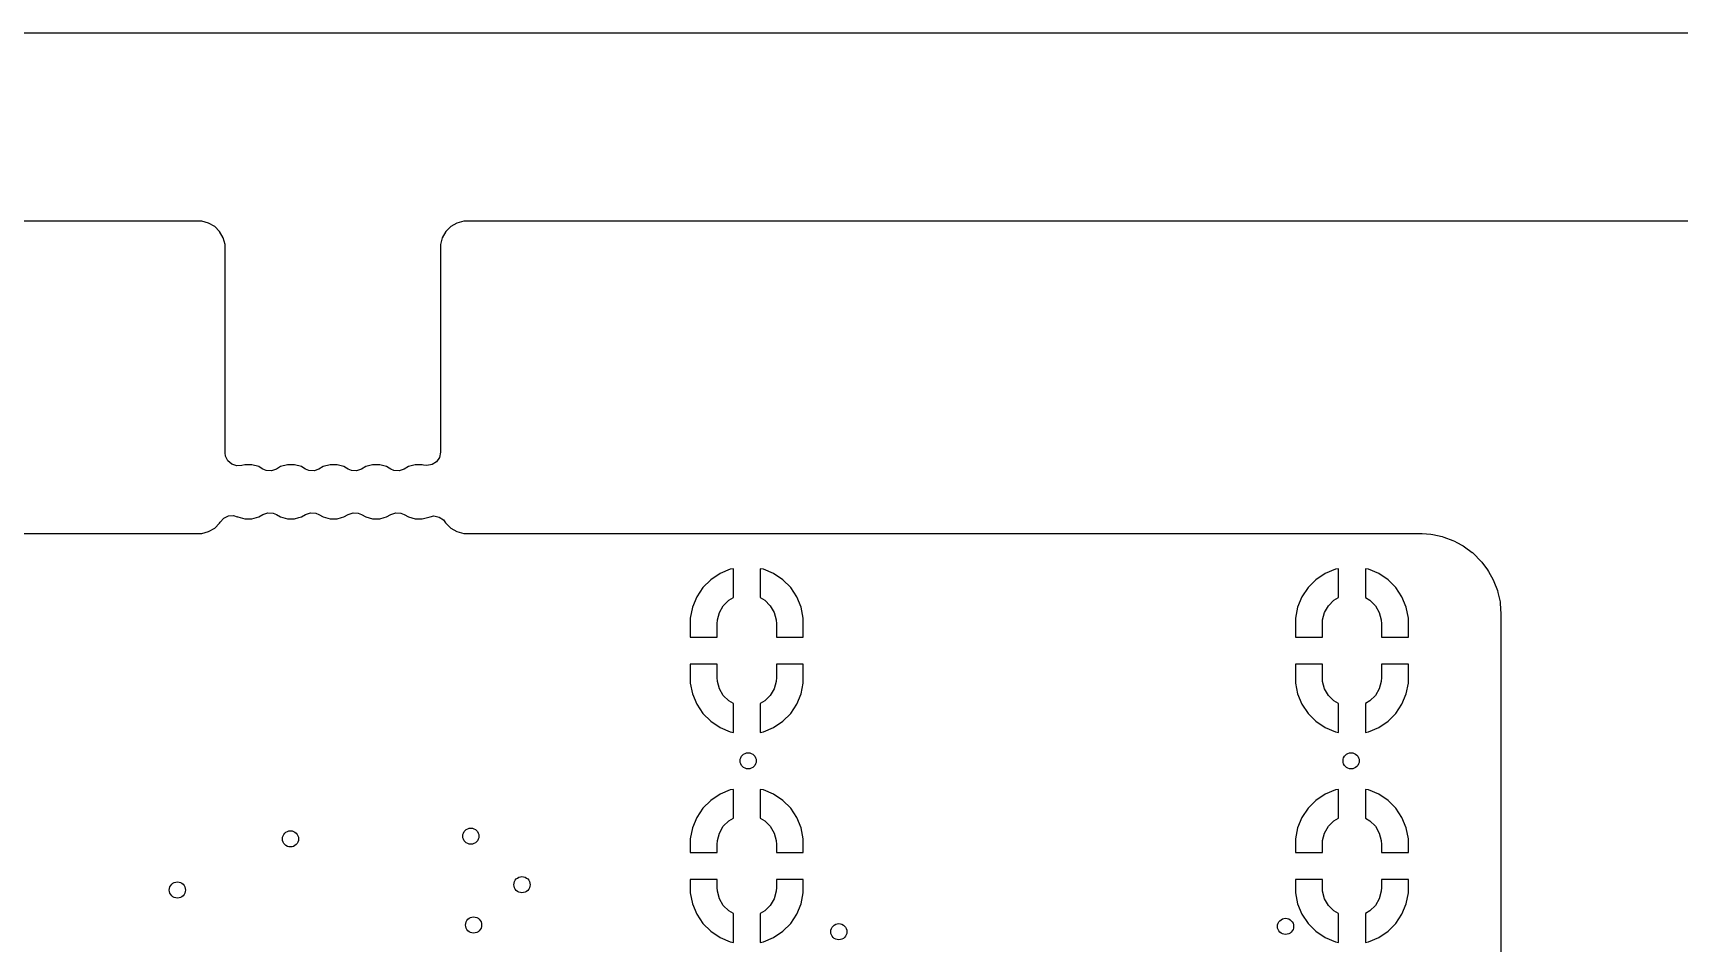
# Model space of a CAD drawing. Header units: inches. Extents: x 2.6 to 14.2, y -7.9 to -3.5.
# Drawn here: x 7.192 to 8.396, y -4.118 to -3.452 of the extents above; entities that cross this region are included whole.
import ezdxf

# ---------------------------------------------------------------- set-up
doc = ezdxf.new("R2010")
doc.units = ezdxf.units.IN
doc.header["$MEASUREMENT"] = 0
doc.layers.add('B.Cu', color=153, linetype='CONTINUOUS', true_color=0x4d7fc4)

msp = doc.modelspace()

# ---------------------------------------------------------------- linework, layer by layer
at = {"layer": 'B.Cu', "linetype": 'CONTINUOUS'}
for p, q in [((2.598, -3.4524), (14.1925, -3.4524)), ((7.3152, -3.5901), (6.5278, -3.5901)), ((7.3202, -3.5914), (7.3152, -3.5901)), ((7.3247, -3.594), (7.3202, -3.5914)), ((7.3202, -3.5914), (7.3202, -3.5914)), ((7.3202, -3.5914), (7.3202, -3.5914)), ((7.3283, -3.5977), (7.3247, -3.594)), ((7.3309, -3.6022), (7.3283, -3.5977)), ((7.4937, -3.5977), (7.4911, -3.6022)), ((7.4973, -3.594), (7.4937, -3.5977)), ((7.5018, -3.5914), (7.4973, -3.594)), ((7.5068, -3.5901), (7.5018, -3.5914)), ((7.5018, -3.5914), (7.5018, -3.5914)), ((7.5018, -3.5914), (7.5018, -3.5914)), ((7.512, -3.5901), (7.5068, -3.5901)), ((9.2837, -3.5901), (7.512, -3.5901)), ((7.3323, -3.6072), (7.3309, -3.6022)), ((7.3309, -3.6022), (7.3309, -3.6022)), ((7.3323, -3.7594), (7.3323, -3.6072)), ((7.4911, -3.6022), (7.4897, -3.6072)), ((7.4897, -3.6072), (7.4897, -3.759)), ((7.3326, -3.7619), (7.3323, -3.7594)), ((7.3343, -3.7653), (7.3326, -3.7619)), ((7.3372, -3.7679), (7.3343, -3.7653)), ((7.3408, -3.7691), (7.3372, -3.7679)), ((7.4868, -3.766), (7.4837, -3.7681)), ((7.489, -3.7628), (7.4868, -3.766)), ((7.4897, -3.759), (7.489, -3.7628)), ((7.3446, -3.7688), (7.3408, -3.7691)), ((7.3467, -3.7683), (7.3446, -3.7688)), ((7.3519, -3.7683), (7.3467, -3.7683)), ((7.3569, -3.7696), (7.3519, -3.7683)), ((7.3587, -3.7707), (7.3569, -3.7696)), ((7.3569, -3.7696), (7.3569, -3.7696)), ((7.36, -3.7714), (7.3587, -3.7707)), ((7.3623, -3.7724), (7.36, -3.7714)), ((7.3661, -3.7726), (7.3623, -3.7724)), ((7.3698, -3.7714), (7.3661, -3.7726)), ((7.3728, -3.7696), (7.3698, -3.7714)), ((7.3779, -3.7683), (7.3728, -3.7696)), ((7.383, -3.7683), (7.3779, -3.7683)), ((7.3881, -3.7696), (7.383, -3.7683)), ((7.3898, -3.7707), (7.3881, -3.7696)), ((7.3881, -3.7696), (7.3881, -3.7696)), ((7.3911, -3.7714), (7.3898, -3.7707)), ((7.3935, -3.7724), (7.3911, -3.7714)), ((7.3973, -3.7726), (7.3935, -3.7724)), ((7.4009, -3.7714), (7.3973, -3.7726)), ((7.404, -3.7696), (7.4009, -3.7714)), ((7.409, -3.7683), (7.404, -3.7696)), ((7.4142, -3.7683), (7.409, -3.7683)), ((7.4192, -3.7696), (7.4142, -3.7683)), ((7.421, -3.7707), (7.4192, -3.7696)), ((7.4192, -3.7696), (7.4192, -3.7696)), ((7.4223, -3.7714), (7.421, -3.7707)), ((7.4247, -3.7724), (7.4223, -3.7714)), ((7.4285, -3.7726), (7.4247, -3.7724)), ((7.4321, -3.7714), (7.4285, -3.7726)), ((7.4352, -3.7696), (7.4321, -3.7714)), ((7.4402, -3.7683), (7.4352, -3.7696)), ((7.4454, -3.7683), (7.4402, -3.7683)), ((7.4504, -3.7696), (7.4454, -3.7683)), ((7.4522, -3.7707), (7.4504, -3.7696)), ((7.4504, -3.7696), (7.4504, -3.7696)), ((7.4535, -3.7714), (7.4522, -3.7707)), ((7.4558, -3.7724), (7.4535, -3.7714)), ((7.4596, -3.7726), (7.4558, -3.7724)), ((7.4633, -3.7714), (7.4596, -3.7726)), ((7.4663, -3.7696), (7.4633, -3.7714)), ((7.4714, -3.7683), (7.4663, -3.7696)), ((7.4765, -3.7683), (7.4714, -3.7683)), ((7.4774, -3.7685), (7.4765, -3.7683)), ((7.4765, -3.7683), (7.4765, -3.7683)), ((7.4799, -3.7688), (7.4774, -3.7685)), ((7.4837, -3.7681), (7.4799, -3.7688)), ((7.36, -3.8046), (7.3636, -3.8033)), ((7.3636, -3.8033), (7.3674, -3.8036)), ((7.3674, -3.8036), (7.3698, -3.8046)), ((7.3911, -3.8046), (7.3948, -3.8033)), ((7.3948, -3.8033), (7.3986, -3.8036)), ((7.3986, -3.8036), (7.4009, -3.8046)), ((7.4223, -3.8046), (7.4259, -3.8033)), ((7.4259, -3.8033), (7.4297, -3.8036)), ((7.4297, -3.8036), (7.4321, -3.8046)), ((7.4535, -3.8046), (7.4571, -3.8033)), ((7.4571, -3.8033), (7.4609, -3.8036)), ((7.4609, -3.8036), (7.4633, -3.8046)), ((7.3202, -3.8171), (7.3247, -3.8146)), ((7.3247, -3.8146), (7.3283, -3.8109)), ((7.3283, -3.8109), (7.3287, -3.8102)), ((7.3287, -3.8102), (7.3313, -3.8073)), ((7.3313, -3.8073), (7.3347, -3.8056)), ((7.3347, -3.8056), (7.3385, -3.8054)), ((7.3385, -3.8054), (7.341, -3.8062)), ((7.341, -3.8062), (7.3411, -3.8061)), ((7.3411, -3.8061), (7.3417, -3.8064)), ((7.3417, -3.8064), (7.3467, -3.8077)), ((7.3467, -3.8077), (7.3519, -3.8077)), ((7.3519, -3.8077), (7.3552, -3.8068)), ((7.3552, -3.8068), (7.3569, -3.8064)), ((7.3569, -3.8064), (7.36, -3.8046)), ((7.3698, -3.8046), (7.3728, -3.8064)), ((7.3728, -3.8064), (7.3728, -3.8064)), ((7.3728, -3.8064), (7.3728, -3.8064)), ((7.3728, -3.8064), (7.3779, -3.8077)), ((7.3779, -3.8077), (7.383, -3.8077)), ((7.383, -3.8077), (7.3863, -3.8068)), ((7.3863, -3.8068), (7.3881, -3.8064)), ((7.3881, -3.8064), (7.3911, -3.8046)), ((7.4009, -3.8046), (7.404, -3.8064)), ((7.404, -3.8064), (7.409, -3.8077)), ((7.409, -3.8077), (7.4142, -3.8077)), ((7.4142, -3.8077), (7.4175, -3.8068)), ((7.4175, -3.8068), (7.4192, -3.8064)), ((7.4192, -3.8064), (7.4223, -3.8046)), ((7.4321, -3.8046), (7.4352, -3.8064)), ((7.4352, -3.8064), (7.4402, -3.8077)), ((7.4402, -3.8077), (7.4454, -3.8077)), ((7.4454, -3.8077), (7.4487, -3.8068)), ((7.4487, -3.8068), (7.4504, -3.8064)), ((7.4504, -3.8064), (7.4535, -3.8046)), ((7.4633, -3.8046), (7.4663, -3.8064)), ((7.4663, -3.8064), (7.4663, -3.8064)), ((7.4663, -3.8064), (7.4663, -3.8064)), ((7.4663, -3.8064), (7.4714, -3.8077)), ((7.4714, -3.8077), (7.4765, -3.8077)), ((7.4765, -3.8077), (7.4822, -3.8062)), ((7.4822, -3.8063), (7.485, -3.8057)), ((7.4822, -3.8062), (7.4822, -3.8063)), ((7.485, -3.8057), (7.4888, -3.8065)), ((7.4888, -3.8065), (7.4919, -3.8086)), ((7.4919, -3.8086), (7.4935, -3.8106)), ((7.4935, -3.8106), (7.4937, -3.8109)), ((7.4937, -3.8109), (7.4973, -3.8146)), ((7.4973, -3.8146), (7.5018, -3.8171)), ((6.5226, -3.8185), (7.3152, -3.8185)), ((7.3152, -3.8185), (7.3202, -3.8171)), ((7.5018, -3.8171), (7.5068, -3.8185)), ((7.5068, -3.8185), (8.2037, -3.8185)), ((8.2037, -3.8185), (8.2059, -3.8185)), ((8.2059, -3.8185), (8.2066, -3.8185)), ((8.2066, -3.8185), (8.2077, -3.8186)), ((8.2077, -3.8186), (8.214, -3.819)), ((8.214, -3.819), (8.2154, -3.8192)), ((8.2154, -3.8192), (8.2222, -3.8207)), ((8.2222, -3.8207), (8.2236, -3.8211)), ((8.2236, -3.8211), (8.2301, -3.8236)), ((8.2301, -3.8236), (8.2314, -3.8242)), ((8.2314, -3.8242), (8.233, -3.825)), ((8.233, -3.825), (8.2372, -3.8273)), ((8.2372, -3.8273), (8.2376, -3.8275)), ((8.2376, -3.8275), (8.2387, -3.8283)), ((8.2387, -3.8283), (8.2443, -3.8325)), ((8.2443, -3.8325), (8.2444, -3.8325)), ((8.2444, -3.8325), (8.2454, -3.8334)), ((8.2454, -3.8334), (8.2504, -3.8384)), ((8.2504, -3.8384), (8.2513, -3.8394)), ((8.2513, -3.8394), (8.2555, -3.845)), ((7.6942, -3.8478), (7.6874, -3.8523)), ((7.7017, -3.8447), (7.6942, -3.8478)), ((7.6942, -3.8478), (7.6942, -3.8478)), ((7.704, -3.8443), (7.7017, -3.8447)), ((7.704, -3.8654), (7.704, -3.8443)), ((7.704, -3.8443), (7.704, -3.8443)), ((7.7259, -3.8447), (7.7236, -3.8443)), ((7.7236, -3.8443), (7.7236, -3.8654)), ((7.7334, -3.8478), (7.7259, -3.8447)), ((7.7401, -3.8523), (7.7334, -3.8478)), ((7.7334, -3.8478), (7.7334, -3.8478)), ((8.1367, -3.8478), (8.13, -3.8523)), ((8.1443, -3.8447), (8.1367, -3.8478)), ((8.1367, -3.8478), (8.1367, -3.8478)), ((8.1465, -3.8443), (8.1443, -3.8447)), ((8.1465, -3.8654), (8.1465, -3.8443)), ((8.1465, -3.8443), (8.1465, -3.8443)), ((8.1684, -3.8447), (8.1662, -3.8443)), ((8.1662, -3.8443), (8.1662, -3.8654)), ((8.1759, -3.8478), (8.1684, -3.8447)), ((8.1827, -3.8523), (8.1759, -3.8478)), ((8.1759, -3.8478), (8.1759, -3.8478)), ((8.2555, -3.845), (8.2563, -3.8462)), ((8.2563, -3.8462), (8.2596, -3.8524)), ((7.6817, -3.8581), (7.6772, -3.8649)), ((7.6874, -3.8523), (7.6817, -3.8581)), ((7.7459, -3.8581), (7.7401, -3.8523)), ((7.7504, -3.8649), (7.7459, -3.8581)), ((8.1242, -3.8581), (8.1197, -3.8649)), ((8.13, -3.8523), (8.1242, -3.8581)), ((8.1884, -3.8581), (8.1827, -3.8523)), ((8.1929, -3.8649), (8.1884, -3.8581)), ((8.2596, -3.8524), (8.2602, -3.8537)), ((8.2602, -3.8537), (8.2627, -3.8602)), ((8.2627, -3.8602), (8.2631, -3.8616)), ((8.2631, -3.8616), (8.2646, -3.8684)), ((7.674, -3.8724), (7.6725, -3.8804)), ((7.6772, -3.8649), (7.674, -3.8724)), ((7.6772, -3.8649), (7.6772, -3.8649)), ((7.6923, -3.8816), (7.6938, -3.8762)), ((7.6938, -3.8762), (7.6966, -3.8713)), ((7.6966, -3.8713), (7.7006, -3.8673)), ((7.7006, -3.8673), (7.704, -3.8654)), ((7.7236, -3.8654), (7.727, -3.8673)), ((7.727, -3.8673), (7.731, -3.8713)), ((7.731, -3.8713), (7.7338, -3.8762)), ((7.7338, -3.8762), (7.7353, -3.8816)), ((7.7535, -3.8724), (7.7504, -3.8649)), ((7.7504, -3.8649), (7.7504, -3.8649)), ((7.7551, -3.8804), (7.7535, -3.8724)), ((8.1166, -3.8724), (8.115, -3.8804)), ((8.1197, -3.8649), (8.1166, -3.8724)), ((8.1197, -3.8649), (8.1197, -3.8649)), ((8.1348, -3.8816), (8.1363, -3.8762)), ((8.1363, -3.8762), (8.1391, -3.8713)), ((8.1391, -3.8713), (8.1431, -3.8673)), ((8.1431, -3.8673), (8.1465, -3.8654)), ((8.1662, -3.8654), (8.1695, -3.8673)), ((8.1695, -3.8673), (8.1735, -3.8713)), ((8.1735, -3.8713), (8.1763, -3.8762)), ((8.1763, -3.8762), (8.1778, -3.8816)), ((8.1961, -3.8724), (8.1929, -3.8649)), ((8.1929, -3.8649), (8.1929, -3.8649)), ((8.1977, -3.8804), (8.1961, -3.8724)), ((8.2646, -3.8684), (8.2648, -3.8698)), ((8.2648, -3.8698), (8.2653, -3.8772)), ((7.6725, -3.8804), (7.6725, -3.8943)), ((7.6921, -3.8845), (7.6923, -3.8816)), ((7.6921, -3.8943), (7.6921, -3.8845)), ((7.7353, -3.8816), (7.7354, -3.8845)), ((7.7354, -3.8845), (7.7354, -3.8943)), ((7.7551, -3.8943), (7.7551, -3.8804)), ((8.115, -3.8804), (8.115, -3.8943)), ((8.1347, -3.8845), (8.1348, -3.8816)), ((8.1347, -3.8943), (8.1347, -3.8845)), ((8.1778, -3.8816), (8.178, -3.8845)), ((8.178, -3.8845), (8.178, -3.8943)), ((8.1977, -3.8943), (8.1977, -3.8804)), ((8.2653, -3.8772), (8.2653, -3.8779)), ((8.2653, -3.8779), (8.2653, -5.1955)), ((7.6725, -3.8943), (7.6725, -3.8943)), ((7.6725, -3.8943), (7.6921, -3.8943)), ((7.7354, -3.8943), (7.7551, -3.8943)), ((7.7551, -3.8943), (7.7551, -3.8943)), ((8.115, -3.8943), (8.115, -3.8943)), ((8.115, -3.8943), (8.1347, -3.8943)), ((8.178, -3.8943), (8.1977, -3.8943)), ((8.1977, -3.8943), (8.1977, -3.8943)), ((7.6725, -3.914), (7.6725, -3.914)), ((7.6725, -3.914), (7.6725, -3.9279)), ((7.6921, -3.914), (7.6725, -3.914)), ((7.6921, -3.9238), (7.6921, -3.914)), ((7.6923, -3.9267), (7.6921, -3.9238)), ((7.7354, -3.9238), (7.7353, -3.9267)), ((7.7551, -3.914), (7.7354, -3.914)), ((7.7354, -3.914), (7.7354, -3.9238)), ((7.7551, -3.9279), (7.7551, -3.914)), ((7.7551, -3.914), (7.7551, -3.914)), ((8.115, -3.914), (8.115, -3.914)), ((8.115, -3.914), (8.115, -3.9279)), ((8.1347, -3.914), (8.115, -3.914)), ((8.1347, -3.9238), (8.1347, -3.914)), ((8.1348, -3.9267), (8.1347, -3.9238)), ((8.178, -3.9238), (8.1778, -3.9267)), ((8.1977, -3.914), (8.178, -3.914)), ((8.178, -3.914), (8.178, -3.9238)), ((8.1977, -3.9279), (8.1977, -3.914)), ((8.1977, -3.914), (8.1977, -3.914)), ((7.6725, -3.9279), (7.674, -3.9359)), ((7.674, -3.9359), (7.6772, -3.9434)), ((7.6938, -3.9321), (7.6923, -3.9267)), ((7.6966, -3.937), (7.6938, -3.9321)), ((7.7338, -3.9321), (7.731, -3.937)), ((7.7353, -3.9267), (7.7338, -3.9321)), ((7.7504, -3.9434), (7.7535, -3.9359)), ((7.7535, -3.9359), (7.7551, -3.9279)), ((8.115, -3.9279), (8.1166, -3.9359)), ((8.1166, -3.9359), (8.1197, -3.9434)), ((8.1363, -3.9321), (8.1348, -3.9267)), ((8.1391, -3.937), (8.1363, -3.9321)), ((8.1763, -3.9321), (8.1735, -3.937)), ((8.1778, -3.9267), (8.1763, -3.9321)), ((8.1929, -3.9434), (8.1961, -3.9359)), ((8.1961, -3.9359), (8.1977, -3.9279)), ((7.6772, -3.9434), (7.6772, -3.9434)), ((7.6772, -3.9434), (7.6817, -3.9502)), ((7.7006, -3.941), (7.6966, -3.937)), ((7.704, -3.9429), (7.7006, -3.941)), ((7.704, -3.964), (7.704, -3.9429)), ((7.727, -3.941), (7.7236, -3.9429)), ((7.7236, -3.9429), (7.7236, -3.964)), ((7.731, -3.937), (7.727, -3.941)), ((7.7459, -3.9502), (7.7504, -3.9434)), ((7.7504, -3.9434), (7.7504, -3.9434)), ((8.1197, -3.9434), (8.1197, -3.9434)), ((8.1197, -3.9434), (8.1242, -3.9502)), ((8.1431, -3.941), (8.1391, -3.937)), ((8.1465, -3.9429), (8.1431, -3.941)), ((8.1465, -3.964), (8.1465, -3.9429)), ((8.1695, -3.941), (8.1662, -3.9429)), ((8.1662, -3.9429), (8.1662, -3.964)), ((8.1735, -3.937), (8.1695, -3.941)), ((8.1884, -3.9502), (8.1929, -3.9434)), ((8.1929, -3.9434), (8.1929, -3.9434)), ((7.6817, -3.9502), (7.6874, -3.9559)), ((7.6874, -3.9559), (7.6942, -3.9605)), ((7.6942, -3.9605), (7.6942, -3.9605)), ((7.6942, -3.9605), (7.7017, -3.9636)), ((7.7259, -3.9636), (7.7334, -3.9605)), ((7.7334, -3.9605), (7.7401, -3.9559)), ((7.7334, -3.9605), (7.7334, -3.9605)), ((7.7401, -3.9559), (7.7459, -3.9502)), ((8.1242, -3.9502), (8.13, -3.9559)), ((8.13, -3.9559), (8.1367, -3.9605)), ((8.1367, -3.9605), (8.1367, -3.9605)), ((8.1367, -3.9605), (8.1443, -3.9636)), ((8.1684, -3.9636), (8.1759, -3.9605)), ((8.1759, -3.9605), (8.1827, -3.9559)), ((8.1759, -3.9605), (8.1759, -3.9605)), ((8.1827, -3.9559), (8.1884, -3.9502)), ((7.7017, -3.9636), (7.7017, -3.9636)), ((7.7017, -3.9636), (7.704, -3.964)), ((7.704, -3.964), (7.704, -3.964)), ((7.7236, -3.964), (7.7259, -3.9636)), ((7.7259, -3.9636), (7.7259, -3.9636)), ((8.1443, -3.9636), (8.1443, -3.9636)), ((8.1443, -3.9636), (8.1465, -3.964)), ((8.1465, -3.964), (8.1465, -3.964)), ((8.1662, -3.964), (8.1684, -3.9636)), ((8.1684, -3.9636), (8.1684, -3.9636)), ((7.7017, -4.0061), (7.6942, -4.0092)), ((7.704, -4.0057), (7.7017, -4.0061)), ((7.704, -4.0268), (7.704, -4.0057)), ((7.704, -4.0057), (7.704, -4.0057)), ((7.7259, -4.0061), (7.7236, -4.0057)), ((7.7236, -4.0057), (7.7236, -4.0268)), ((7.7334, -4.0092), (7.7259, -4.0061)), ((8.1443, -4.0061), (8.1367, -4.0092)), ((8.1465, -4.0057), (8.1443, -4.0061)), ((8.1465, -4.0268), (8.1465, -4.0057)), ((8.1465, -4.0057), (8.1465, -4.0057)), ((8.1684, -4.0061), (8.1662, -4.0057)), ((8.1662, -4.0057), (8.1662, -4.0268)), ((8.1759, -4.0092), (8.1684, -4.0061)), ((7.6817, -4.0195), (7.6772, -4.0263)), ((7.6874, -4.0138), (7.6817, -4.0195)), ((7.6942, -4.0092), (7.6874, -4.0138)), ((7.6942, -4.0092), (7.6942, -4.0092)), ((7.7401, -4.0138), (7.7334, -4.0092)), ((7.7334, -4.0092), (7.7334, -4.0092)), ((7.7459, -4.0195), (7.7401, -4.0138)), ((7.7504, -4.0263), (7.7459, -4.0195)), ((8.1242, -4.0195), (8.1197, -4.0263)), ((8.13, -4.0138), (8.1242, -4.0195)), ((8.1367, -4.0092), (8.13, -4.0138)), ((8.1367, -4.0092), (8.1367, -4.0092)), ((8.1827, -4.0138), (8.1759, -4.0092)), ((8.1759, -4.0092), (8.1759, -4.0092)), ((8.1884, -4.0195), (8.1827, -4.0138)), ((8.1929, -4.0263), (8.1884, -4.0195)), ((7.6772, -4.0263), (7.674, -4.0338)), ((7.6772, -4.0263), (7.6772, -4.0263)), ((7.6938, -4.0376), (7.6966, -4.0327)), ((7.6966, -4.0327), (7.7006, -4.0287)), ((7.7006, -4.0287), (7.704, -4.0268)), ((7.7236, -4.0268), (7.727, -4.0287)), ((7.727, -4.0287), (7.731, -4.0327)), ((7.731, -4.0327), (7.7338, -4.0376)), ((7.7535, -4.0338), (7.7504, -4.0263)), ((7.7504, -4.0263), (7.7504, -4.0263)), ((8.1197, -4.0263), (8.1166, -4.0338)), ((8.1197, -4.0263), (8.1197, -4.0263)), ((8.1363, -4.0376), (8.1391, -4.0327)), ((8.1391, -4.0327), (8.1431, -4.0287)), ((8.1431, -4.0287), (8.1465, -4.0268)), ((8.1662, -4.0268), (8.1695, -4.0287)), ((8.1695, -4.0287), (8.1735, -4.0327)), ((8.1735, -4.0327), (8.1763, -4.0376)), ((8.1961, -4.0338), (8.1929, -4.0263)), ((8.1929, -4.0263), (8.1929, -4.0263)), ((7.674, -4.0338), (7.6725, -4.0418)), ((7.6725, -4.0418), (7.6725, -4.0518)), ((7.6921, -4.0459), (7.6923, -4.043)), ((7.6923, -4.043), (7.6938, -4.0376)), ((7.7338, -4.0376), (7.7353, -4.043)), ((7.7353, -4.043), (7.7354, -4.0459)), ((7.7551, -4.0418), (7.7535, -4.0338)), ((7.7551, -4.0518), (7.7551, -4.0418)), ((8.1166, -4.0338), (8.115, -4.0418)), ((8.115, -4.0418), (8.115, -4.0518)), ((8.1347, -4.0459), (8.1348, -4.043)), ((8.1348, -4.043), (8.1363, -4.0376)), ((8.1763, -4.0376), (8.1778, -4.043)), ((8.1778, -4.043), (8.178, -4.0459)), ((8.1977, -4.0418), (8.1961, -4.0338)), ((8.1977, -4.0518), (8.1977, -4.0418)), ((7.6725, -4.0518), (7.6725, -4.0518)), ((7.6725, -4.0518), (7.6921, -4.0518)), ((7.6921, -4.0518), (7.6921, -4.0459)), ((7.7354, -4.0459), (7.7354, -4.0518)), ((7.7354, -4.0518), (7.7551, -4.0518)), ((7.7551, -4.0518), (7.7551, -4.0518)), ((8.115, -4.0518), (8.115, -4.0518)), ((8.115, -4.0518), (8.1347, -4.0518)), ((8.1347, -4.0518), (8.1347, -4.0459)), ((8.178, -4.0459), (8.178, -4.0518)), ((8.178, -4.0518), (8.1977, -4.0518)), ((8.1977, -4.0518), (8.1977, -4.0518)), ((7.6725, -4.0715), (7.6725, -4.0715)), ((7.6725, -4.0715), (7.6725, -4.0814)), ((7.6921, -4.0715), (7.6725, -4.0715)), ((7.6921, -4.0774), (7.6921, -4.0715)), ((7.6923, -4.0802), (7.6921, -4.0774)), ((7.6938, -4.0857), (7.6923, -4.0802)), ((7.7353, -4.0802), (7.7338, -4.0857)), ((7.7354, -4.0774), (7.7353, -4.0802)), ((7.7551, -4.0715), (7.7354, -4.0715)), ((7.7354, -4.0715), (7.7354, -4.0774)), ((7.7551, -4.0814), (7.7551, -4.0715)), ((7.7551, -4.0715), (7.7551, -4.0715)), ((8.115, -4.0715), (8.115, -4.0715)), ((8.115, -4.0715), (8.115, -4.0814)), ((8.1347, -4.0715), (8.115, -4.0715)), ((8.1347, -4.0774), (8.1347, -4.0715)), ((8.1348, -4.0802), (8.1347, -4.0774)), ((8.1363, -4.0857), (8.1348, -4.0802)), ((8.1778, -4.0802), (8.1763, -4.0857)), ((8.178, -4.0774), (8.1778, -4.0802)), ((8.1977, -4.0715), (8.178, -4.0715)), ((8.178, -4.0715), (8.178, -4.0774)), ((8.1977, -4.0814), (8.1977, -4.0715)), ((8.1977, -4.0715), (8.1977, -4.0715)), ((7.6725, -4.0814), (7.674, -4.0894)), ((7.674, -4.0894), (7.6772, -4.097)), ((7.6966, -4.0906), (7.6938, -4.0857)), ((7.7006, -4.0945), (7.6966, -4.0906)), ((7.731, -4.0906), (7.727, -4.0945)), ((7.7338, -4.0857), (7.731, -4.0906)), ((7.7504, -4.097), (7.7535, -4.0894)), ((7.7535, -4.0894), (7.7551, -4.0814)), ((8.115, -4.0814), (8.1166, -4.0894)), ((8.1166, -4.0894), (8.1197, -4.097)), ((8.1391, -4.0906), (8.1363, -4.0857)), ((8.1431, -4.0945), (8.1391, -4.0906)), ((8.1735, -4.0906), (8.1695, -4.0945)), ((8.1763, -4.0857), (8.1735, -4.0906)), ((8.1929, -4.097), (8.1961, -4.0894)), ((8.1961, -4.0894), (8.1977, -4.0814)), ((7.6772, -4.097), (7.6772, -4.097)), ((7.6772, -4.097), (7.6817, -4.1037)), ((7.6817, -4.1037), (7.6874, -4.1095)), ((7.704, -4.0965), (7.7006, -4.0945)), ((7.704, -4.1176), (7.704, -4.0965)), ((7.727, -4.0945), (7.7236, -4.0965)), ((7.7236, -4.0965), (7.7236, -4.1176)), ((7.7401, -4.1095), (7.7459, -4.1037)), ((7.7459, -4.1037), (7.7504, -4.097)), ((7.7504, -4.097), (7.7504, -4.097)), ((8.1197, -4.097), (8.1197, -4.097)), ((8.1197, -4.097), (8.1242, -4.1037)), ((8.1242, -4.1037), (8.13, -4.1095)), ((8.1465, -4.0965), (8.1431, -4.0945)), ((8.1465, -4.1176), (8.1465, -4.0965)), ((8.1695, -4.0945), (8.1662, -4.0965)), ((8.1662, -4.0965), (8.1662, -4.1176)), ((8.1827, -4.1095), (8.1884, -4.1037)), ((8.1884, -4.1037), (8.1929, -4.097)), ((8.1929, -4.097), (8.1929, -4.097)), ((7.6874, -4.1095), (7.6942, -4.114)), ((7.6942, -4.114), (7.6942, -4.114)), ((7.6942, -4.114), (7.7017, -4.1171)), ((7.7259, -4.1171), (7.7334, -4.114)), ((7.7334, -4.114), (7.7401, -4.1095)), ((7.7334, -4.114), (7.7334, -4.114)), ((8.13, -4.1095), (8.1367, -4.114)), ((8.1367, -4.114), (8.1367, -4.114)), ((8.1367, -4.114), (8.1443, -4.1171)), ((8.1684, -4.1171), (8.1759, -4.114)), ((8.1759, -4.114), (8.1827, -4.1095)), ((8.1759, -4.114), (8.1759, -4.114)), ((7.7017, -4.1171), (7.7017, -4.1171)), ((7.7017, -4.1171), (7.704, -4.1176)), ((7.704, -4.1176), (7.704, -4.1176)), ((7.7236, -4.1176), (7.7259, -4.1171)), ((7.7259, -4.1171), (7.7259, -4.1171)), ((8.1443, -4.1171), (8.1443, -4.1171)), ((8.1443, -4.1171), (8.1465, -4.1176)), ((8.1465, -4.1176), (8.1465, -4.1176)), ((8.1662, -4.1176), (8.1684, -4.1171)), ((8.1684, -4.1171), (8.1684, -4.1171))]:
    msp.add_line(p, q, dxfattribs=at)
at = {"layer": 'B.Cu'}
for centre in [(7.7148, -3.9848), (8.1557, -3.9848), (7.3801, -4.0419), (7.512, -4.0399), (7.2974, -4.0793), (7.5494, -4.0754), (7.514, -4.1049), (7.7811, -4.1098), (8.1078, -4.1059)]:
    msp.add_circle(centre, 0.00591, dxfattribs=at)

doc.saveas('drawing.dxf')
